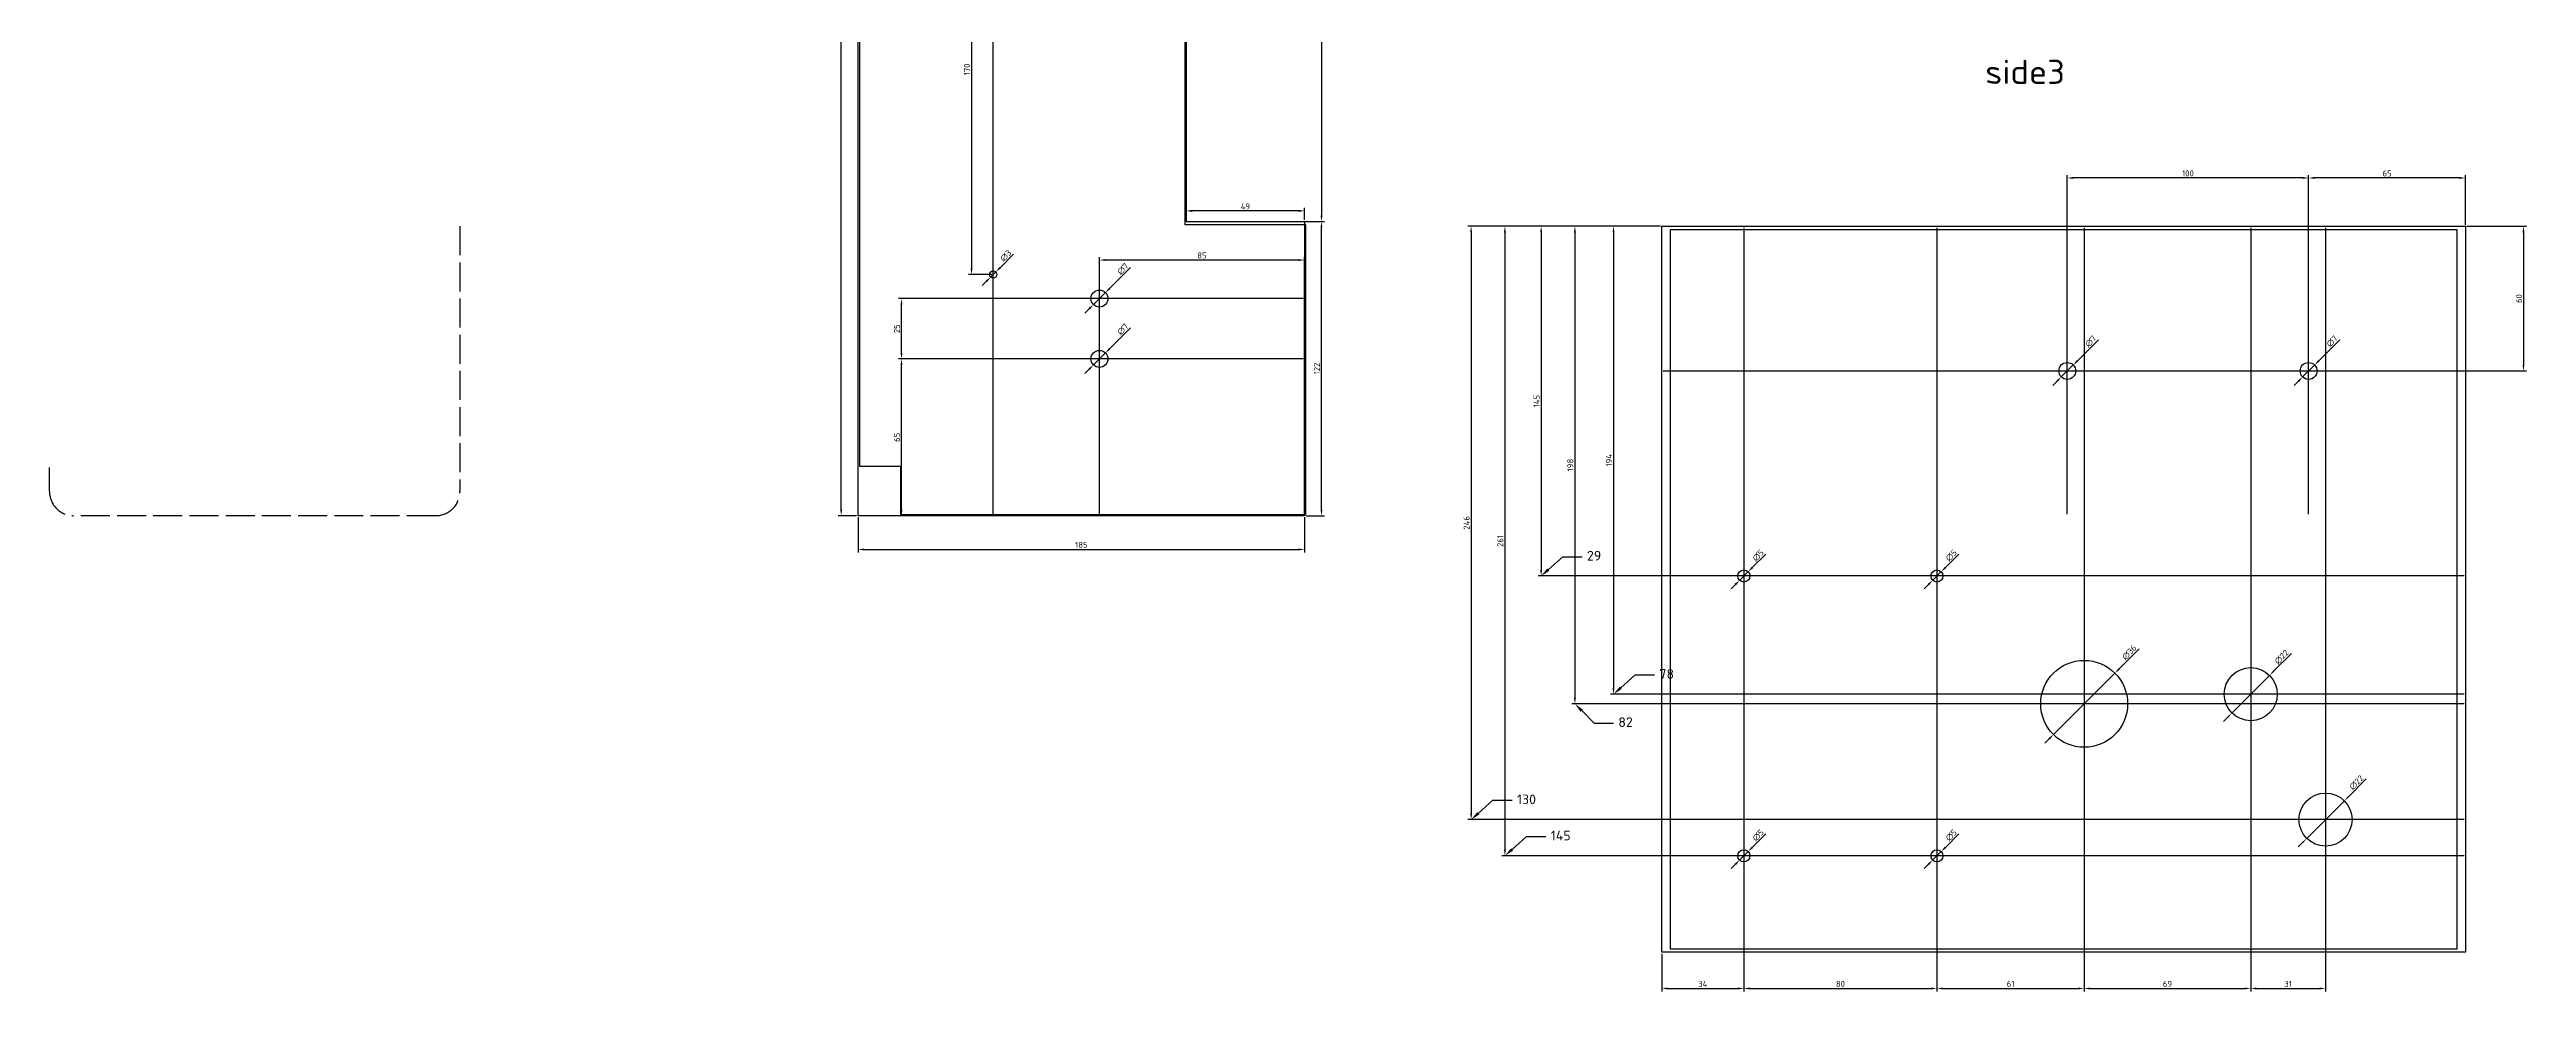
# Model space of a CAD drawing. Header units: millimetres. Extents: x -1678 to 2274, y -442 to 957.
# Drawn here: x -628 to 398, y -442 to -52 of the extents above; entities that cross this region are included whole.
import ezdxf
from ezdxf import colors
from ezdxf.entities.mleader import LeaderData, LeaderLine
from ezdxf.math import Vec2, Vec3

# ---------------------------------------------------------------- set-up
doc = ezdxf.new("R2010")
doc.units = ezdxf.units.MM
doc.linetypes.add('ACAD_ISO02W100', pattern=[15, 12, -3])
doc.layers.add('Dimension', color=30, linetype='ACAD_ISO02W100')
doc.layers.add('Dimensions', color=30, linetype='Continuous')
doc.styles.get("Standard").update_dxf_attribs({"font": 'txt.shx'})
doc.dimstyles.new('ISO-25', dxfattribs={"dimtxt": 2.5, "dimasz": 2.5, "dimexe": 1.25, "dimexo": 0.625, "dimtad": 1, "dimtxsty": 'Standard', "dimcen": 2.5, "dimadec": 0, "dimazin": 0, "dimtfac": 1, "dimtmove": 0, "dimatfit": 3, "dimfxl": 1, "dimarcsym": 0})

# ---------------------------------------------------------------- blocks, each defined once
blk = doc.blocks.new('*D1')
at = {"layer": 'Defpoints', "color": 0}
for p in [(-108, -123), (-101, -123), (-108, -245)]:
    blk.add_point(p, dxfattribs=at)
at = {"layer": 'Dimensions', "color": 0, "lineweight": -2}
for p, q in [((-107.4, -123), (-99.8, -123)), ((-101, -242.5), (-101, -125.5)), ((-107.4, -245), (-99.8, -245))]:
    blk.add_line(p, q, dxfattribs=at)
at = {"layer": 'Dimensions', "color": 0}
for points in [[(-101.4, -125.5), (-100.6, -125.5), (-101, -123)], [(-101.4, -242.5), (-100.6, -242.5), (-101, -245)]]:
    blk.add_solid(points, dxfattribs=at)
at = {"layer": 'Dimensions', "color": 0, "insert": (-102.9, -184), "char_height": 2.5, "attachment_point": 5, "rotation": 90}
blk.add_mtext('122', dxfattribs=at)
blk = doc.blocks.new('*D2')
at = {"layer": 'Defpoints', "color": 0}
for p in [(-293, -245), (-108, -245), (-108, -259)]:
    blk.add_point(p, dxfattribs=at)
at = {"layer": 'Dimensions', "color": 0, "lineweight": -2}
for p, q in [((-293, -245.6), (-293, -260.2)), ((-108, -245.6), (-108, -260.2)), ((-290.5, -259), (-110.5, -259))]:
    blk.add_line(p, q, dxfattribs=at)
at = {"layer": 'Dimensions', "color": 0}
for points in [[(-290.5, -258.6), (-290.5, -259.4), (-293, -259)], [(-110.5, -258.6), (-110.5, -259.4), (-108, -259)]]:
    blk.add_solid(points, dxfattribs=at)
at = {"layer": 'Dimensions', "color": 0, "insert": (-200.5, -257.1), "char_height": 2.5, "attachment_point": 5}
blk.add_mtext('185', dxfattribs=at)
blk = doc.blocks.new('*D3')
at = {"layer": 'Defpoints', "color": 0}
for p in [(-293, 300), (-157, -123), (-101, -123)]:
    blk.add_point(p, dxfattribs=at)
at = {"layer": 'Dimensions', "color": 0, "lineweight": -2}
for p, q in [((-292.4, 300), (-99.8, 300)), ((-101, 297.5), (-101, -120.5)), ((-156.4, -123), (-99.8, -123))]:
    blk.add_line(p, q, dxfattribs=at)
at = {"layer": 'Dimensions', "color": 0}
for points in [[(-101.4, 297.5), (-100.6, 297.5), (-101, 300)], [(-101.4, -120.5), (-100.6, -120.5), (-101, -123)]]:
    blk.add_solid(points, dxfattribs=at)
at = {"layer": 'Dimensions', "color": 0, "insert": (-102.9, 88.5), "char_height": 2.5, "attachment_point": 5, "rotation": 90}
blk.add_mtext('423', dxfattribs=at)
blk = doc.blocks.new('*D4')
at = {"layer": 'Defpoints', "color": 0}
for p in [(-300, 300), (-293, 300), (-293, -245)]:
    blk.add_point(p, dxfattribs=at)
at = {"layer": 'Dimensions', "color": 0, "lineweight": -2}
for p, q in [((-293.6, 300), (-301.3, 300)), ((-300, -242.5), (-300, 297.5)), ((-293.6, -245), (-301.3, -245))]:
    blk.add_line(p, q, dxfattribs=at)
at = {"layer": 'Dimensions', "color": 0}
for points in [[(-300.4, 297.5), (-299.6, 297.5), (-300, 300)], [(-300.4, -242.5), (-299.6, -242.5), (-300, -245)]]:
    blk.add_solid(points, dxfattribs=at)
at = {"layer": 'Dimensions', "color": 0, "insert": (-301.9, 27.5), "char_height": 2.5, "attachment_point": 5, "rotation": 90}
blk.add_mtext('545', dxfattribs=at)
blk = doc.blocks.new('*D5')
at = {"layer": 'Defpoints', "color": 0}
for p in [(-157, -118.6), (-157, -123), (-108, -123)]:
    blk.add_point(p, dxfattribs=at)
at = {"layer": 'Dimensions', "color": 0, "lineweight": -2}
for p, q in [((-157, -122.4), (-157, -117.4)), ((-110.5, -118.6), (-154.5, -118.6)), ((-108, -122.4), (-108, -117.4))]:
    blk.add_line(p, q, dxfattribs=at)
at = {"layer": 'Dimensions', "color": 0}
for points in [[(-154.5, -118.2), (-154.5, -119.1), (-157, -118.6)], [(-110.5, -118.2), (-110.5, -119.1), (-108, -118.6)]]:
    blk.add_solid(points, dxfattribs=at)
at = {"layer": 'Dimensions', "color": 0, "insert": (-132.5, -116.8), "char_height": 2.5, "attachment_point": 5}
blk.add_mtext('49', dxfattribs=at)
blk = doc.blocks.new('*D39')
at = {"layer": 'Defpoints', "color": 0}
for p in [(40, -125), (20, -319), (373, -319)]:
    blk.add_point(p, dxfattribs=at)
at = {"layer": 'Dimensions', "color": 0, "lineweight": -2}
for p, q in [((39.4, -125), (18.7, -125)), ((20, -127.5), (20, -316.5)), ((372.4, -319), (18.7, -319))]:
    blk.add_line(p, q, dxfattribs=at)
at = {"layer": 'Dimensions', "color": 0}
for points in [[(19.6, -127.5), (20.4, -127.5), (20, -125)], [(19.6, -316.5), (20.4, -316.5), (20, -319)]]:
    blk.add_solid(points, dxfattribs=at)
at = {"layer": 'Dimensions', "color": 0, "insert": (18.1, -222), "char_height": 2.5, "attachment_point": 5, "rotation": 90}
blk.add_mtext('194', dxfattribs=at)
blk = doc.blocks.new('*D40')
at = {"layer": 'Defpoints', "color": 0}
for p in [(39.4, -125), (4, -323), (373, -323)]:
    blk.add_point(p, dxfattribs=at)
at = {"layer": 'Dimensions', "color": 0, "lineweight": -2}
for p, q in [((38.8, -125), (2.7, -125)), ((4, -127.5), (4, -320.5)), ((372.4, -323), (2.7, -323))]:
    blk.add_line(p, q, dxfattribs=at)
at = {"layer": 'Dimensions', "color": 0}
for points in [[(3.6, -127.5), (4.4, -127.5), (4, -125)], [(3.6, -320.5), (4.4, -320.5), (4, -323)]]:
    blk.add_solid(points, dxfattribs=at)
at = {"layer": 'Dimensions', "color": 0, "insert": (2.1, -224), "char_height": 2.5, "attachment_point": 5, "rotation": 90}
blk.add_mtext('198', dxfattribs=at)
blk = doc.blocks.new('*D41')
at = {"layer": 'Defpoints', "color": 0}
for p in [(38.8, -125), (-10, -270), (373, -270)]:
    blk.add_point(p, dxfattribs=at)
at = {"layer": 'Dimensions', "color": 0, "lineweight": -2}
for p, q in [((38.1, -125), (-11.2, -125)), ((-10, -127.5), (-10, -267.5)), ((372.4, -270), (-11.2, -270))]:
    blk.add_line(p, q, dxfattribs=at)
at = {"layer": 'Dimensions', "color": 0}
for points in [[(-10.4, -127.5), (-9.6, -127.5), (-10, -125)], [(-10.4, -267.5), (-9.6, -267.5), (-10, -270)]]:
    blk.add_solid(points, dxfattribs=at)
at = {"layer": 'Dimensions', "color": 0, "insert": (-11.9, -197.5), "char_height": 2.5, "attachment_point": 5, "rotation": 90}
blk.add_mtext('145', dxfattribs=at)
blk = doc.blocks.new('*D42')
at = {"layer": 'Defpoints', "color": 0}
for p in [(40, -125), (-25, -386), (373, -386)]:
    blk.add_point(p, dxfattribs=at)
at = {"layer": 'Dimensions', "color": 0, "lineweight": -2}
for p, q in [((39.4, -125), (-26.3, -125)), ((-25, -127.5), (-25, -383.5)), ((372.4, -386), (-26.3, -386))]:
    blk.add_line(p, q, dxfattribs=at)
at = {"layer": 'Dimensions', "color": 0}
for points in [[(-25.4, -127.5), (-24.6, -127.5), (-25, -125)], [(-25.4, -383.5), (-24.6, -383.5), (-25, -386)]]:
    blk.add_solid(points, dxfattribs=at)
at = {"layer": 'Dimensions', "color": 0, "insert": (-26.9, -255.5), "char_height": 2.5, "attachment_point": 5, "rotation": 90}
blk.add_mtext('261', dxfattribs=at)
blk = doc.blocks.new('*D43')
at = {"layer": 'Defpoints', "color": 0}
for p in [(40, -125), (-39, -371), (373, -371)]:
    blk.add_point(p, dxfattribs=at)
at = {"layer": 'Dimensions', "color": 0, "lineweight": -2}
for p, q in [((39.4, -125), (-40.3, -125)), ((-39, -127.5), (-39, -368.5)), ((372.4, -371), (-40.3, -371))]:
    blk.add_line(p, q, dxfattribs=at)
at = {"layer": 'Dimensions', "color": 0}
for points in [[(-39.4, -127.5), (-38.6, -127.5), (-39, -125)], [(-39.4, -368.5), (-38.6, -368.5), (-39, -371)]]:
    blk.add_solid(points, dxfattribs=at)
at = {"layer": 'Dimensions', "color": 0, "insert": (-40.9, -248), "char_height": 2.5, "attachment_point": 5, "rotation": 90}
blk.add_mtext('246', dxfattribs=at)
blk = doc.blocks.new('*D46')
at = {"layer": 'Defpoints', "color": 0}
for p in [(74, -125), (40, -426), (74, -441)]:
    blk.add_point(p, dxfattribs=at)
at = {"layer": 'Dimensions', "color": 0, "lineweight": -2}
for p, q in [((74, -125.6), (74, -442.2)), ((40, -426.6), (40, -442.2)), ((42.5, -441), (71.5, -441))]:
    blk.add_line(p, q, dxfattribs=at)
at = {"layer": 'Dimensions', "color": 0}
for points in [[(42.5, -440.6), (42.5, -441.4), (40, -441)], [(71.5, -440.6), (71.5, -441.4), (74, -441)]]:
    blk.add_solid(points, dxfattribs=at)
at = {"layer": 'Dimensions', "color": 0, "insert": (57, -439.1), "char_height": 2.5, "attachment_point": 5}
blk.add_mtext('34', dxfattribs=at)
blk = doc.blocks.new('*D47')
at = {"layer": 'Defpoints', "color": 0}
for p in [(154, -125), (74, -426), (154, -441)]:
    blk.add_point(p, dxfattribs=at)
at = {"layer": 'Dimensions', "color": 0, "lineweight": -2}
for p, q in [((154, -125.6), (154, -442.2)), ((74, -426.6), (74, -442.2)), ((76.5, -441), (151.5, -441))]:
    blk.add_line(p, q, dxfattribs=at)
at = {"layer": 'Dimensions', "color": 0}
for points in [[(76.5, -440.6), (76.5, -441.4), (74, -441)], [(151.5, -440.6), (151.5, -441.4), (154, -441)]]:
    blk.add_solid(points, dxfattribs=at)
at = {"layer": 'Dimensions', "color": 0, "insert": (114, -439.1), "char_height": 2.5, "attachment_point": 5}
blk.add_mtext('80', dxfattribs=at)
blk = doc.blocks.new('*D48')
at = {"layer": 'Defpoints', "color": 0}
for p in [(215, -125), (154, -426), (215, -441)]:
    blk.add_point(p, dxfattribs=at)
at = {"layer": 'Dimensions', "color": 0, "lineweight": -2}
for p, q in [((215, -125.6), (215, -442.2)), ((154, -426.6), (154, -442.2)), ((156.5, -441), (212.5, -441))]:
    blk.add_line(p, q, dxfattribs=at)
at = {"layer": 'Dimensions', "color": 0}
for points in [[(156.5, -440.6), (156.5, -441.4), (154, -441)], [(212.5, -440.6), (212.5, -441.4), (215, -441)]]:
    blk.add_solid(points, dxfattribs=at)
at = {"layer": 'Dimensions', "color": 0, "insert": (184.5, -439.1), "char_height": 2.5, "attachment_point": 5}
blk.add_mtext('61', dxfattribs=at)
blk = doc.blocks.new('*D49')
at = {"layer": 'Defpoints', "color": 0}
for p in [(284, -125), (215, -426), (284, -441)]:
    blk.add_point(p, dxfattribs=at)
at = {"layer": 'Dimensions', "color": 0, "lineweight": -2}
for p, q in [((284, -125.6), (284, -442.2)), ((215, -426.6), (215, -442.2)), ((217.5, -441), (281.5, -441))]:
    blk.add_line(p, q, dxfattribs=at)
at = {"layer": 'Dimensions', "color": 0}
for points in [[(217.5, -440.6), (217.5, -441.4), (215, -441)], [(281.5, -440.6), (281.5, -441.4), (284, -441)]]:
    blk.add_solid(points, dxfattribs=at)
at = {"layer": 'Dimensions', "color": 0, "insert": (249.5, -439.1), "char_height": 2.5, "attachment_point": 5}
blk.add_mtext('69', dxfattribs=at)
blk = doc.blocks.new('*D50')
at = {"layer": 'Defpoints', "color": 0}
for p in [(315, -125), (284, -426), (315, -441)]:
    blk.add_point(p, dxfattribs=at)
at = {"layer": 'Dimensions', "color": 0, "lineweight": -2}
for p, q in [((315, -125.6), (315, -442.2)), ((284, -426.6), (284, -442.2)), ((286.5, -441), (312.5, -441))]:
    blk.add_line(p, q, dxfattribs=at)
at = {"layer": 'Dimensions', "color": 0}
for points in [[(286.5, -440.6), (286.5, -441.4), (284, -441)], [(312.5, -440.6), (312.5, -441.4), (315, -441)]]:
    blk.add_solid(points, dxfattribs=at)
at = {"layer": 'Dimensions', "color": 0, "insert": (299.5, -439.1), "char_height": 2.5, "attachment_point": 5}
blk.add_mtext('31', dxfattribs=at)
blk = doc.blocks.new('*D51')
at = {"layer": 'Defpoints', "color": 0}
for p in [(72.2, -271.8), (75.8, -268.2)]:
    blk.add_point(p, dxfattribs=at)
at = {"layer": 'Dimensions', "color": 0, "lineweight": -2}
for p, q in [((83.1, -260.9), (77.5, -266.5)), ((70.5, -273.5), (68.7, -275.3)), ((72.2, -271.8), (75.8, -268.2))]:
    blk.add_line(p, q, dxfattribs=at)
at = {"layer": 'Dimensions', "color": 0}
for points in [[(77.2, -266.2), (77.8, -266.8), (75.8, -268.2)], [(70.2, -273.2), (70.8, -273.8), (72.2, -271.8)]]:
    blk.add_solid(points, dxfattribs=at)
at = {"layer": 'Dimensions', "color": 0, "insert": (79.9, -261.5), "char_height": 2.5, "attachment_point": 5, "rotation": 45}
blk.add_mtext('∅5', dxfattribs=at)
blk = doc.blocks.new('*D52')
at = {"layer": 'Defpoints', "color": 0}
for p in [(72.2, -387.8), (75.8, -384.2)]:
    blk.add_point(p, dxfattribs=at)
at = {"layer": 'Dimensions', "color": 0, "lineweight": -2}
for p, q in [((83.1, -376.9), (77.5, -382.5)), ((70.5, -389.5), (68.7, -391.3)), ((72.2, -387.8), (75.8, -384.2))]:
    blk.add_line(p, q, dxfattribs=at)
at = {"layer": 'Dimensions', "color": 0}
for points in [[(70.2, -389.2), (70.8, -389.8), (72.2, -387.8)], [(77.2, -382.2), (77.8, -382.8), (75.8, -384.2)]]:
    blk.add_solid(points, dxfattribs=at)
at = {"layer": 'Dimensions', "color": 0, "insert": (79.9, -377.5), "char_height": 2.5, "attachment_point": 5, "rotation": 45}
blk.add_mtext('∅5', dxfattribs=at)
blk = doc.blocks.new('*D53')
at = {"layer": 'Defpoints', "color": 0}
for p in [(152.2, -387.8), (155.8, -384.2)]:
    blk.add_point(p, dxfattribs=at)
at = {"layer": 'Dimensions', "color": 0, "lineweight": -2}
for p, q in [((163.1, -376.9), (157.5, -382.5)), ((150.5, -389.5), (148.7, -391.3)), ((152.2, -387.8), (155.8, -384.2))]:
    blk.add_line(p, q, dxfattribs=at)
at = {"layer": 'Dimensions', "color": 0}
for points in [[(150.2, -389.2), (150.8, -389.8), (152.2, -387.8)], [(157.2, -382.2), (157.8, -382.8), (155.8, -384.2)]]:
    blk.add_solid(points, dxfattribs=at)
at = {"layer": 'Dimensions', "color": 0, "insert": (159.9, -377.5), "char_height": 2.5, "attachment_point": 5, "rotation": 45}
blk.add_mtext('∅5', dxfattribs=at)
blk = doc.blocks.new('*D54')
at = {"layer": 'Defpoints', "color": 0}
for p in [(152.2, -271.8), (155.8, -268.2)]:
    blk.add_point(p, dxfattribs=at)
at = {"layer": 'Dimensions', "color": 0, "lineweight": -2}
for p, q in [((163.1, -260.9), (157.5, -266.5)), ((150.5, -273.5), (148.7, -275.3)), ((152.2, -271.8), (155.8, -268.2))]:
    blk.add_line(p, q, dxfattribs=at)
at = {"layer": 'Dimensions', "color": 0}
for points in [[(157.2, -266.2), (157.8, -266.8), (155.8, -268.2)], [(150.2, -273.2), (150.8, -273.8), (152.2, -271.8)]]:
    blk.add_solid(points, dxfattribs=at)
at = {"layer": 'Dimensions', "color": 0, "insert": (159.9, -261.5), "char_height": 2.5, "attachment_point": 5, "rotation": 45}
blk.add_mtext('∅5', dxfattribs=at)
blk = doc.blocks.new('*D55')
at = {"layer": 'Defpoints', "color": 0}
for p in [(227.7, -310.3), (202.3, -335.7)]:
    blk.add_point(p, dxfattribs=at)
at = {"layer": 'Dimensions', "color": 0, "lineweight": -2}
for p, q in [((237.8, -300.2), (229.5, -308.5)), ((202.3, -335.7), (227.7, -310.3)), ((200.5, -337.5), (198.7, -339.3))]:
    blk.add_line(p, q, dxfattribs=at)
at = {"layer": 'Dimensions', "color": 0}
for points in [[(229.2, -308.2), (229.8, -308.8), (227.7, -310.3)], [(200.2, -337.2), (200.8, -337.8), (202.3, -335.7)]]:
    blk.add_solid(points, dxfattribs=at)
at = {"layer": 'Dimensions', "color": 0, "insert": (233.7, -301.7), "char_height": 2.5, "attachment_point": 5, "rotation": 45}
blk.add_mtext('∅36', dxfattribs=at)
blk = doc.blocks.new('*D56')
at = {"layer": 'Defpoints', "color": 0}
for p in [(291.8, -311.2), (276.2, -326.8)]:
    blk.add_point(p, dxfattribs=at)
at = {"layer": 'Dimensions', "color": 0, "lineweight": -2}
for p, q in [((300.9, -302.1), (293.5, -309.5)), ((276.2, -326.8), (291.8, -311.2)), ((274.5, -328.5), (272.7, -330.3))]:
    blk.add_line(p, q, dxfattribs=at)
at = {"layer": 'Dimensions', "color": 0}
for points in [[(293.3, -309.2), (293.8, -309.7), (291.8, -311.2)], [(274.2, -328.3), (274.7, -328.8), (276.2, -326.8)]]:
    blk.add_solid(points, dxfattribs=at)
at = {"layer": 'Dimensions', "color": 0, "insert": (296.8, -303.6), "char_height": 2.5, "attachment_point": 5, "rotation": 45}
blk.add_mtext('∅22', dxfattribs=at)
blk = doc.blocks.new('*D57')
at = {"layer": 'Defpoints', "color": 0}
for p in [(322.8, -363.2), (307.2, -378.8)]:
    blk.add_point(p, dxfattribs=at)
at = {"layer": 'Dimensions', "color": 0, "lineweight": -2}
for p, q in [((331.9, -354.1), (324.5, -361.5)), ((307.2, -378.8), (322.8, -363.2)), ((305.5, -380.5), (303.7, -382.3))]:
    blk.add_line(p, q, dxfattribs=at)
at = {"layer": 'Dimensions', "color": 0}
for points in [[(324.3, -361.2), (324.8, -361.7), (322.8, -363.2)], [(305.2, -380.3), (305.7, -380.8), (307.2, -378.8)]]:
    blk.add_solid(points, dxfattribs=at)
at = {"layer": 'Dimensions', "color": 0, "insert": (327.8, -355.6), "char_height": 2.5, "attachment_point": 5, "rotation": 45}
blk.add_mtext('∅22', dxfattribs=at)
blk = doc.blocks.new('*D58')
at = {"layer": 'Defpoints', "color": 0}
for p in [(373, -125), (40, -185), (397, -185)]:
    blk.add_point(p, dxfattribs=at)
at = {"layer": 'Dimensions', "color": 0, "lineweight": -2}
for p, q in [((373.6, -125), (398.2, -125)), ((397, -127.5), (397, -182.5)), ((40.6, -185), (398.2, -185))]:
    blk.add_line(p, q, dxfattribs=at)
at = {"layer": 'Dimensions', "color": 0}
for points in [[(396.6, -127.5), (397.4, -127.5), (397, -125)], [(396.6, -182.5), (397.4, -182.5), (397, -185)]]:
    blk.add_solid(points, dxfattribs=at)
at = {"layer": 'Dimensions', "color": 0, "insert": (395.1, -155), "char_height": 2.5, "attachment_point": 5, "rotation": 90}
blk.add_mtext('60', dxfattribs=at)
blk = doc.blocks.new('*D59')
at = {"layer": 'Defpoints', "color": 0}
for p in [(308, -105), (373, -125), (308, -245)]:
    blk.add_point(p, dxfattribs=at)
at = {"layer": 'Dimensions', "color": 0, "lineweight": -2}
for p, q in [((308, -244.4), (308, -103.8)), ((370.5, -105), (310.5, -105)), ((373, -124.4), (373, -103.8))]:
    blk.add_line(p, q, dxfattribs=at)
at = {"layer": 'Dimensions', "color": 0}
for points in [[(310.5, -104.6), (310.5, -105.4), (308, -105)], [(370.5, -104.6), (370.5, -105.4), (373, -105)]]:
    blk.add_solid(points, dxfattribs=at)
at = {"layer": 'Dimensions', "color": 0, "insert": (340.5, -103.1), "char_height": 2.5, "attachment_point": 5}
blk.add_mtext('65', dxfattribs=at)
blk = doc.blocks.new('*D60')
at = {"layer": 'Defpoints', "color": 0}
for p in [(208, -105), (308, -125), (208, -245)]:
    blk.add_point(p, dxfattribs=at)
at = {"layer": 'Dimensions', "color": 0, "lineweight": -2}
for p, q in [((208, -244.4), (208, -103.8)), ((305.5, -105), (210.5, -105)), ((308, -124.4), (308, -103.8))]:
    blk.add_line(p, q, dxfattribs=at)
at = {"layer": 'Dimensions', "color": 0}
for points in [[(210.5, -104.6), (210.5, -105.4), (208, -105)], [(305.5, -104.6), (305.5, -105.4), (308, -105)]]:
    blk.add_solid(points, dxfattribs=at)
at = {"layer": 'Dimensions', "color": 0, "insert": (258, -103.1), "char_height": 2.5, "attachment_point": 5}
blk.add_mtext('100', dxfattribs=at)
blk = doc.blocks.new('*D61')
at = {"layer": 'Defpoints', "color": 0}
for p in [(310.5, -182.5), (305.5, -187.5)]:
    blk.add_point(p, dxfattribs=at)
at = {"layer": 'Dimensions', "color": 0, "lineweight": -2}
for p, q in [((320.9, -172.1), (312.2, -180.8)), ((305.5, -187.5), (310.5, -182.5)), ((303.8, -189.2), (302, -191))]:
    blk.add_line(p, q, dxfattribs=at)
at = {"layer": 'Dimensions', "color": 0}
for points in [[(311.9, -180.5), (312.5, -181.1), (310.5, -182.5)], [(303.5, -188.9), (304.1, -189.5), (305.5, -187.5)]]:
    blk.add_solid(points, dxfattribs=at)
at = {"layer": 'Dimensions', "color": 0, "insert": (317.7, -172.7), "char_height": 2.5, "attachment_point": 5, "rotation": 45}
blk.add_mtext('∅7', dxfattribs=at)
blk = doc.blocks.new('*D62')
at = {"layer": 'Defpoints', "color": 0}
for p in [(210.5, -182.5), (205.5, -187.5)]:
    blk.add_point(p, dxfattribs=at)
at = {"layer": 'Dimensions', "color": 0, "lineweight": -2}
for p, q in [((220.9, -172.1), (212.2, -180.8)), ((205.5, -187.5), (210.5, -182.5)), ((203.8, -189.2), (202, -191))]:
    blk.add_line(p, q, dxfattribs=at)
at = {"layer": 'Dimensions', "color": 0}
for points in [[(211.9, -180.5), (212.5, -181.1), (210.5, -182.5)], [(203.5, -188.9), (204.1, -189.5), (205.5, -187.5)]]:
    blk.add_solid(points, dxfattribs=at)
at = {"layer": 'Dimensions', "color": 0, "insert": (217.7, -172.7), "char_height": 2.5, "attachment_point": 5, "rotation": 45}
blk.add_mtext('∅7', dxfattribs=at)
blk = doc.blocks.new('*D63')
at = {"layer": 'Defpoints', "color": 0}
for p in [(-275, -180), (-108, -180), (-108, -245)]:
    blk.add_point(p, dxfattribs=at)
at = {"layer": 'Dimensions', "color": 0, "lineweight": -2}
for p, q in [((-108.6, -180), (-276.2, -180)), ((-275, -242.5), (-275, -182.5)), ((-108.6, -245), (-276.2, -245))]:
    blk.add_line(p, q, dxfattribs=at)
at = {"layer": 'Dimensions', "color": 0}
for points in [[(-275.4, -182.5), (-274.6, -182.5), (-275, -180)], [(-275.4, -242.5), (-274.6, -242.5), (-275, -245)]]:
    blk.add_solid(points, dxfattribs=at)
at = {"layer": 'Dimensions', "color": 0, "insert": (-276.9, -212.5), "char_height": 2.5, "attachment_point": 5, "rotation": 90}
blk.add_mtext('65', dxfattribs=at)
blk = doc.blocks.new('*D64')
at = {"layer": 'Defpoints', "color": 0}
for p in [(-275, -155), (-108, -155), (-108, -180)]:
    blk.add_point(p, dxfattribs=at)
at = {"layer": 'Dimensions', "color": 0, "lineweight": -2}
for p, q in [((-108.6, -155), (-276.2, -155)), ((-275, -177.5), (-275, -157.5)), ((-108.6, -180), (-276.2, -180))]:
    blk.add_line(p, q, dxfattribs=at)
at = {"layer": 'Dimensions', "color": 0}
for points in [[(-275.4, -157.5), (-274.6, -157.5), (-275, -155)], [(-275.4, -177.5), (-274.6, -177.5), (-275, -180)]]:
    blk.add_solid(points, dxfattribs=at)
at = {"layer": 'Dimensions', "color": 0, "insert": (-276.9, -167.5), "char_height": 2.5, "attachment_point": 5, "rotation": 90}
blk.add_mtext('25', dxfattribs=at)
blk = doc.blocks.new('*D65')
at = {"layer": 'Defpoints', "color": 0}
for p in [(-193, -139), (-193, -245), (-108, -245)]:
    blk.add_point(p, dxfattribs=at)
at = {"layer": 'Dimensions', "color": 0, "lineweight": -2}
for p, q in [((-193, -244.4), (-193, -137.8)), ((-110.5, -139), (-190.5, -139)), ((-108, -244.4), (-108, -137.8))]:
    blk.add_line(p, q, dxfattribs=at)
at = {"layer": 'Dimensions', "color": 0}
for points in [[(-190.5, -138.6), (-190.5, -139.4), (-193, -139)], [(-110.5, -138.6), (-110.5, -139.4), (-108, -139)]]:
    blk.add_solid(points, dxfattribs=at)
at = {"layer": 'Dimensions', "color": 0, "insert": (-150.5, -137.1), "char_height": 2.5, "attachment_point": 5}
blk.add_mtext('85', dxfattribs=at)
blk = doc.blocks.new('*D66')
at = {"layer": 'Defpoints', "color": 0}
for p in [(-190.5, -152.5), (-195.5, -157.5)]:
    blk.add_point(p, dxfattribs=at)
at = {"layer": 'Dimensions', "color": 0, "lineweight": -2}
for p, q in [((-180.1, -142.1), (-188.8, -150.8)), ((-195.5, -157.5), (-190.5, -152.5)), ((-197.2, -159.2), (-199, -161))]:
    blk.add_line(p, q, dxfattribs=at)
at = {"layer": 'Dimensions', "color": 0}
for points in [[(-189.1, -150.5), (-188.5, -151.1), (-190.5, -152.5)], [(-197.5, -158.9), (-196.9, -159.5), (-195.5, -157.5)]]:
    blk.add_solid(points, dxfattribs=at)
at = {"layer": 'Dimensions', "color": 0, "insert": (-183.3, -142.7), "char_height": 2.5, "attachment_point": 5, "rotation": 45}
blk.add_mtext('∅7', dxfattribs=at)
blk = doc.blocks.new('*D67')
at = {"layer": 'Defpoints', "color": 0}
for p in [(-195.5, -182.5), (-190.5, -177.5)]:
    blk.add_point(p, dxfattribs=at)
at = {"layer": 'Dimensions', "color": 0, "lineweight": -2}
for p, q in [((-180.1, -167.1), (-188.8, -175.8)), ((-197.2, -184.2), (-199, -186)), ((-195.5, -182.5), (-190.5, -177.5))]:
    blk.add_line(p, q, dxfattribs=at)
at = {"layer": 'Dimensions', "color": 0}
for points in [[(-197.5, -183.9), (-196.9, -184.5), (-195.5, -182.5)], [(-189.1, -175.5), (-188.5, -176.1), (-190.5, -177.5)]]:
    blk.add_solid(points, dxfattribs=at)
at = {"layer": 'Dimensions', "color": 0, "insert": (-183.3, -167.7), "char_height": 2.5, "attachment_point": 5, "rotation": 45}
blk.add_mtext('∅7', dxfattribs=at)
blk = doc.blocks.new('*D68')
at = {"layer": 'Defpoints', "color": 0}
for p in [(-237, 307), (-157, 300), (-237, -245)]:
    blk.add_point(p, dxfattribs=at)
at = {"layer": 'Dimensions', "color": 0, "lineweight": -2}
for p, q in [((-237, -244.4), (-237, 308.2)), ((-157, 300.6), (-157, 308.2)), ((-159.5, 307), (-234.5, 307))]:
    blk.add_line(p, q, dxfattribs=at)
at = {"layer": 'Dimensions', "color": 0}
for points in [[(-234.5, 307.4), (-234.5, 306.6), (-237, 307)], [(-159.5, 307.4), (-159.5, 306.6), (-157, 307)]]:
    blk.add_solid(points, dxfattribs=at)
at = {"layer": 'Dimensions', "color": 0, "insert": (-197, 308.9), "char_height": 2.5, "attachment_point": 5}
blk.add_mtext('80', dxfattribs=at)
blk = doc.blocks.new('*D71')
at = {"layer": 'Defpoints', "color": 0}
for p in [(-237, 25), (-246, -145), (-237, -145)]:
    blk.add_point(p, dxfattribs=at)
at = {"layer": 'Dimensions', "color": 0, "lineweight": -2}
for p, q in [((-237.6, 25), (-247.2, 25)), ((-246, 22.5), (-246, -142.5)), ((-237.6, -145), (-247.2, -145))]:
    blk.add_line(p, q, dxfattribs=at)
at = {"layer": 'Dimensions', "color": 0}
for points in [[(-246.4, 22.5), (-245.6, 22.5), (-246, 25)], [(-246.4, -142.5), (-245.6, -142.5), (-246, -145)]]:
    blk.add_solid(points, dxfattribs=at)
at = {"layer": 'Dimensions', "color": 0, "insert": (-247.9, -60), "char_height": 2.5, "attachment_point": 5, "rotation": 90}
blk.add_mtext('170', dxfattribs=at)
blk = doc.blocks.new('*D74')
at = {"layer": 'Defpoints', "color": 0}
for p in [(-238.1, -146.1), (-235.9, -143.9)]:
    blk.add_point(p, dxfattribs=at)
at = {"layer": 'Dimensions', "color": 0, "lineweight": -2}
for p, q in [((-228.6, -136.6), (-234.2, -142.2)), ((-239.8, -147.8), (-241.6, -149.6)), ((-238.1, -146.1), (-235.9, -143.9))]:
    blk.add_line(p, q, dxfattribs=at)
at = {"layer": 'Dimensions', "color": 0}
for points in [[(-234.5, -141.9), (-233.9, -142.5), (-235.9, -143.9)], [(-240.1, -147.5), (-239.5, -148.1), (-238.1, -146.1)]]:
    blk.add_solid(points, dxfattribs=at)
at = {"layer": 'Dimensions', "color": 0, "insert": (-231.8, -137.2), "char_height": 2.5, "attachment_point": 5, "rotation": 45}
blk.add_mtext('∅3', dxfattribs=at)
blk = doc.blocks.new('Insert2')
at = {"color": 0}
for p, q in [((861.8, -17.6), (743.8, -17.6)), ((743.8, -17.6), (743.8, -37.6)), ((861.8, -441.6), (861.8, -17.6)), ((743.8, -37.6), (726.8, -37.6)), ((726.8, -37.6), (726.8, -541.6)), ((911.8, -441.6), (861.8, -441.6)), ((911.8, -561.6), (911.8, -441.6)), ((726.8, -541.6), (743.8, -541.6)), ((743.8, -541.6), (743.8, -561.6)), ((743.8, -561.6), (911.8, -561.6))]:
    blk.add_line(p, q, dxfattribs=at)

msp = doc.modelspace()

# ---------------------------------------------------------------- linework, layer by layer
at = {"color": 0}
msp.add_lwpolyline([(369.5, -126.5), (43.5, -126.5), (43.5, -424.5), (369.5, -424.5)], close=True, dxfattribs=at)
for centre, radius in [((-237, -145), 1.5), ((-193, -155), 3.5), ((-193, -180), 3.5), ((208, -185), 3.5), ((308, -185), 3.5), ((74, -270), 2.5), ((154, -270), 2.5), ((215, -323), 18), ((284, -319), 11), ((315, -371), 11), ((74, -386), 2.5), ((154, -386), 2.5)]:
    msp.add_circle(centre, radius)
at = {"layer": 'Dimension', "color": 3}
msp.add_lwpolyline([(-458, -125), (-458, -235, -0.41421356), (-468, -245), (-618, -245, -0.41421356), (-628, -235), (-628, -225)], format="xyb", dxfattribs=at)
at = {"layer": 'Dimensions', "color": 3}
for points in [[(-108, -245), (-293, -245), (-293, 300), (-157, 300), (-157, -123), (-108, -123)], [(40, -125), (373, -125), (373, -426), (40, -426)]]:
    msp.add_lwpolyline(points, close=True, dxfattribs=at)

# ---------------------------------------------------------------- block references
msp.add_blockref('Insert2', (-1019.28, 317.136))

# ---------------------------------------------------------------- texts
at = {"layer": 'Dimensions'}
msp.add_text('side3', height=10, dxfattribs=at).set_placement((174, -66))

# ---------------------------------------------------------------- dimensions: what is measured, and where the dimension line sits
for base, p1, p2, picture, middle in [((-237, 307), (-157, 300), (-237, -245), '*D68', (-197, 308.875)), ((208, -105), (308, -125), (208, -245), '*D60', (258, -103.125)), ((308, -105), (373, -125), (308, -245), '*D59', (340.5, -103.125)), ((74, -441), (40, -426), (74, -125), '*D46', (57, -439.125)), ((154, -441), (74, -426), (154, -125), '*D47', (114, -439.125)), ((215, -441), (154, -426), (215, -125), '*D48', (184.5, -439.125)), ((284, -441), (215, -426), (284, -125), '*D49', (249.5, -439.125)), ((315, -441), (284, -426), (315, -125), '*D50', (299.5, -439.125)), ((-193, -139), (-108, -245), (-193, -245), '*D65', (-150.5, -137.125))]:
    dim = msp.add_linear_dim(base=base, p1=p1, p2=p2, dimstyle='ISO-25', dxfattribs=at)
    dim.commit()
    dim.dimension.update_dxf_attribs({"geometry": picture, "text_midpoint": middle})
for base, p1, p2, angle, picture, middle in [((-300, 300), (-293, -245), (-293, 300), 90, '*D4', (-301.875, 27.5)), ((-101, -123), (-293, 300), (-157, -123), 90, '*D3', (-102.875, 88.5)), ((-246, -145), (-237, 25), (-237, -145), 90, '*D71', (-247.875, -60)), ((-157, -118.642), (-108, -123), (-157, -123), 180, '*D5', (-132.5, -116.767)), ((-101, -123), (-108, -245), (-108, -123), 90, '*D1', (-102.875, -184)), ((-39, -371), (40, -125), (373, -371), 90, '*D43', (-40.875, -248)), ((-25, -386), (40, -125), (373, -386), 90, '*D42', (-26.875, -255.5)), ((-10, -270), (38.75, -125), (373, -270), 90, '*D41', (-11.875, -197.5)), ((4, -323), (39.375, -125), (373, -323), 90, '*D40', (2.125, -224)), ((20, -319), (40, -125), (373, -319), 90, '*D39', (18.125, -222)), ((397, -185), (373, -125), (40, -185), 90, '*D58', (395.125, -155)), ((-275, -155), (-108, -180), (-108, -155), 90, '*D64', (-276.875, -167.5)), ((-275, -180), (-108, -245), (-108, -180), 90, '*D63', (-276.875, -212.5)), ((-108, -259), (-293, -245), (-108, -245), 180, '*D2', (-200.5, -257.125))]:
    dim = msp.add_linear_dim(base=base, p1=p1, p2=p2, angle=angle, dimstyle='ISO-25', dxfattribs=at)
    dim.commit()
    dim.dimension.update_dxf_attribs({"geometry": picture, "text_midpoint": middle})
for p1, p2, picture, middle in [((-238.061, -146.061), (-235.939, -143.939), '*D74', (-231.815, -137.163)), ((72.232, -271.768), (75.768, -268.232), '*D51', (79.893, -261.456)), ((152.232, -271.768), (155.768, -268.232), '*D54', (159.893, -261.456)), ((276.222, -326.778), (291.778, -311.222), '*D56', (296.787, -303.562)), ((307.222, -378.778), (322.778, -363.222), '*D57', (327.787, -355.562)), ((72.232, -387.768), (75.768, -384.232), '*D52', (79.893, -377.456)), ((152.232, -387.768), (155.768, -384.232), '*D53', (159.893, -377.456))]:
    dim = msp.add_diameter_dim_2p(p1=p1, p2=p2, dimstyle='ISO-25', dxfattribs=at)
    dim.commit()
    dim.dimension.update_dxf_attribs({"geometry": picture, "text_midpoint": middle})
for p1, p2, picture, middle in [((-195.475, -157.475), (-190.525, -152.525), '*D66', (-182, -144)), ((-195.475, -182.475), (-190.525, -177.525), '*D67', (-182, -169)), ((205.525, -187.475), (210.475, -182.525), '*D62', (219, -174)), ((305.525, -187.475), (310.475, -182.525), '*D61', (319, -174)), ((202.272, -335.728), (227.728, -310.272), '*D55', (235, -303))]:
    dim = msp.add_diameter_dim_2p(p1=p1, p2=p2, dimstyle='ISO-25', dxfattribs=at)
    dim.commit()
    dim.dimension.update_dxf_attribs({"geometry": picture, "text_midpoint": middle, "dimtype": 163})

# ---------------------------------------------------------------- leaders
ml = msp.add_multileader_mtext('Standard', dxfattribs=at)
ml.set_content('29', color=256)
ml.set_leader_properties()
ml.build(insert=Vec2(0, 0))
ctx = ml.context
ctx.base_point, ctx.plane_origin = Vec3(7, -262), Vec3(-10, -270)
notes = []
notes.append((ctx, [(0, (1, 1, 0), (-1, -262), (1, 0), 8, [(0, [(-10, -270)], 0, [])])]))
ctx.mtext.insert, ctx.mtext.flow_direction = Vec3(9, -259.6), 5
ml = msp.add_multileader_mtext('Standard', dxfattribs=at)
ml.set_content('78', color=256)
ml.set_leader_properties()
ml.build(insert=Vec2(0, 0))
ctx = ml.context
ctx.base_point, ctx.plane_origin = Vec3(37, -311), Vec3(20, -319)
notes.append((ctx, [(0, (1, 1, 0), (29, -311), (1, 0), 8, [(0, [(20, -319)], 0, [])])]))
ctx.mtext.insert, ctx.mtext.flow_direction = Vec3(39, -308.6), 5
ml = msp.add_multileader_mtext('Standard', dxfattribs=at)
ml.set_content('82', color=256)
ml.set_leader_properties()
ml.build(insert=Vec2(0, 0))
ctx = ml.context
ctx.base_point, ctx.plane_origin = Vec3(20, -331), Vec3(4, -323)
notes.append((ctx, [(0, (1, 1, 0), (12, -331), (1, 0), 8, [(0, [(4, -323)], 0, [])])]))
ctx.mtext.insert, ctx.mtext.flow_direction = Vec3(22, -328.6), 5
ml = msp.add_multileader_mtext('Standard', dxfattribs=at)
ml.set_content('130', color=256)
ml.set_leader_properties()
ml.build(insert=Vec2(0, 0))
ctx = ml.context
ctx.base_point, ctx.plane_origin = Vec3(-22, -363), Vec3(-39, -371)
notes.append((ctx, [(0, (1, 1, 0), (-30, -363), (1, 0), 8, [(0, [(-39, -371)], 0, [])])]))
ctx.mtext.insert, ctx.mtext.flow_direction = Vec3(-20, -360.6), 5
ml = msp.add_multileader_mtext('Standard', dxfattribs=at)
ml.set_content('145', color=256)
ml.set_leader_properties()
ml.build(insert=Vec2(0, 0))
ctx = ml.context
ctx.base_point, ctx.plane_origin = Vec3(-8, -378), Vec3(-25, -386)
notes.append((ctx, [(0, (1, 1, 0), (-16, -378), (1, 0), 8, [(0, [(-25, -386)], 0, [])])]))
ctx.mtext.insert, ctx.mtext.flow_direction = Vec3(-6, -375.6), 5
for ctx, leaders in notes:
    for number, flags, end, landing, length, lines in leaders:
        leader = LeaderData()
        leader.index, (leader.has_last_leader_line, leader.has_dogleg_vector, leader.attachment_direction) = number, flags
        leader.last_leader_point, leader.dogleg_vector, leader.dogleg_length = Vec3(end), Vec3(landing), length
        for number, points, colour, breaks in lines:
            line = LeaderLine()
            line.index, line.vertices, line.color, line.breaks = number, Vec3.list(points), colors.encode_raw_color(colour), breaks
            leader.lines.append(line)
        ctx.leaders.append(leader)

doc.saveas('drawing.dxf')
